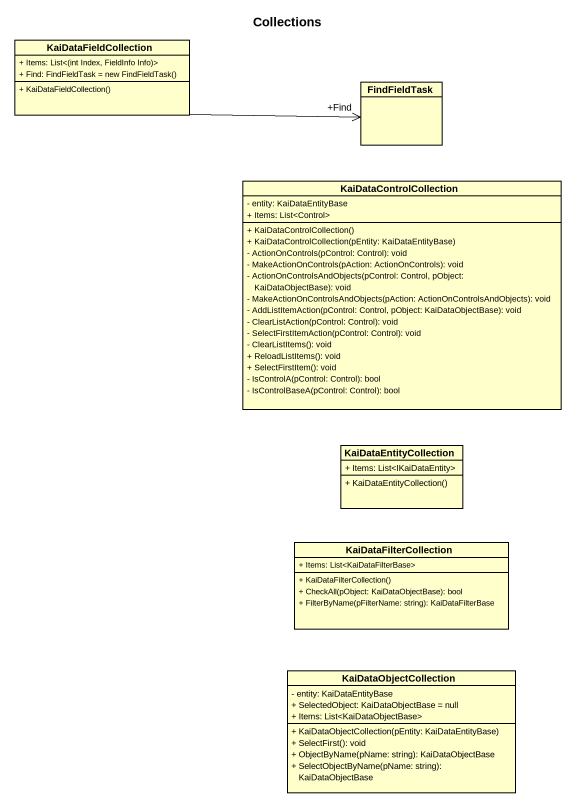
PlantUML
@startuml
title Collections
hide circle
hide empty members
skinparam classAttributeIconSize 0
class KaiDataFieldCollection {
  {field} + Items: List<(int Index, FieldInfo Info)>
  {field} + Find: FindFieldTask = new FindFieldTask()
  + KaiDataFieldCollection()
}
class FindFieldTask
class KaiDataControlCollection {
  - entity: KaiDataEntityBase
  + Items: List<Control>
  + KaiDataControlCollection()
  + KaiDataControlCollection(pEntity: KaiDataEntityBase)
  - ActionOnControls(pControl: Control): void
  - MakeActionOnControls(pAction: ActionOnControls): void
  - ActionOnControlsAndObjects(pControl: Control, pObject: KaiDataObjectBase): void
  - MakeActionOnControlsAndObjects(pAction: ActionOnControlsAndObjects): void
  - AddListItemAction(pControl: Control, pObject: KaiDataObjectBase): void
  - ClearListAction(pControl: Control): void
  - SelectFirstItemAction(pControl: Control): void
  - ClearListItems(): void
  + ReloadListItems(): void
  + SelectFirstItem(): void
  - IsControlA(pControl: Control): bool
  - IsControlBaseA(pControl: Control): bool
}
class KaiDataEntityCollection {
  + Items: List<IKaiDataEntity>
  + KaiDataEntityCollection()
}
class KaiDataFilterCollection {
  + Items: List<KaiDataFilterBase>
  + KaiDataFilterCollection()
  + CheckAll(pObject: KaiDataObjectBase): bool
  + FilterByName(pFilterName: string): KaiDataFilterBase
}
class KaiDataObjectCollection {
  - entity: KaiDataEntityBase
  + SelectedObject: KaiDataObjectBase = null
  + Items: List<KaiDataObjectBase>
  + KaiDataObjectCollection(pEntity: KaiDataEntityBase)
  + SelectFirst(): void
  + ObjectByName(pName: string): KaiDataObjectBase
  + SelectObjectByName(pName: string): KaiDataObjectBase
}
KaiDataFieldCollection -right-> "+Find" FindFieldTask
@enduml
